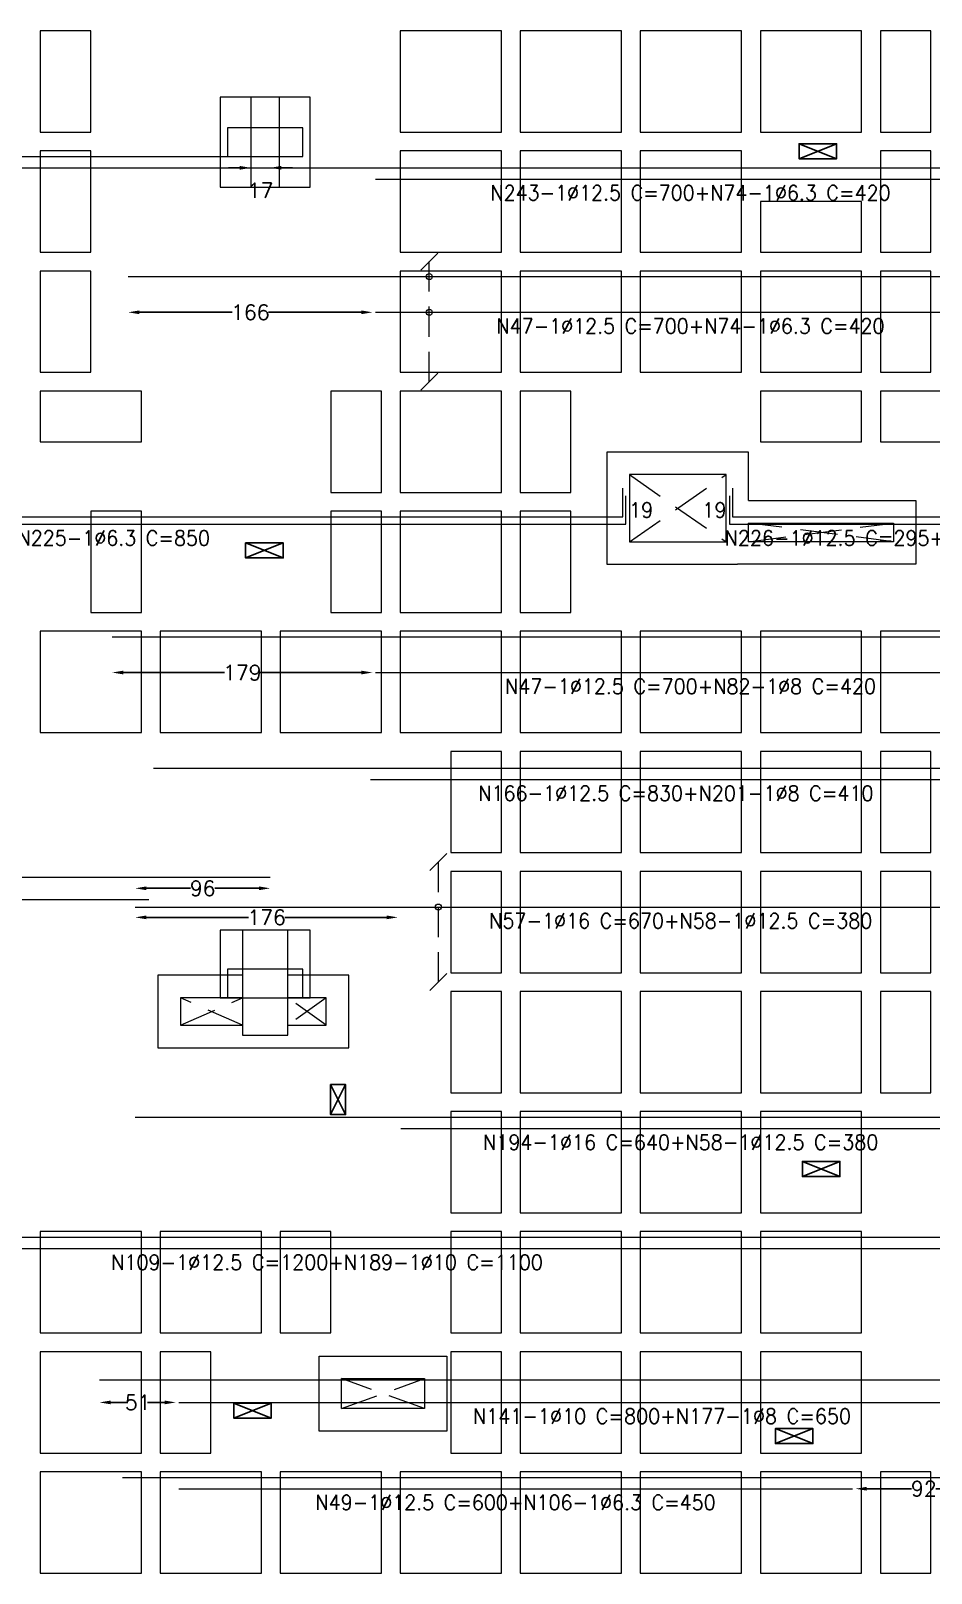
# Model space of a CAD drawing. Header units: millimetres. Extents: x -32 to 332, y -138 to 116.
# Drawn here: x 193.11 to 205.11, y 52.76 to 73.31 of the extents above; entities that cross this region are included whole.
import ezdxf
from ezdxf.enums import TextEntityAlignment as Align

# ---------------------------------------------------------------- set-up
doc = ezdxf.new("R2010")
doc.units = ezdxf.units.MM
doc.linetypes.add('TRAZO_HUECO', pattern=[0.75, 0.5, -0.25])
doc.layers.add('A-COT-01', color=9, linetype='Continuous')
doc.layers.add('FURAÇÃO', color=8, linetype='Continuous')
for name, color, linetype, lineweight in [('ARR_L_I_IG_LINHA', 2, 'Continuous', 0), ('ARR_L_I_IG_MARCA', 2, 'Continuous', 9), ('ARR_L_I_POSICAO', 4, 'Continuous', 9), ('ARR_LONG_INF', 6, 'Continuous', 15), ('ARR_LONG_INF_TXT', 1, 'Continuous', 9), ('consolo', 8, 'Continuous', 0), ('LJ_NERV_RETI', 8, 'Continuous', 9), ('LJ_SIMB_ABER', 8, 'Continuous', 0), ('PILAR_CONCRETO', 8, 'Continuous', 0), ('PILAR_CONCRETO_APOIADO', 8, 'Continuous', 0), ('VIG_FACES', 8, 'Continuous', 0)]:
    doc.layers.add(name, color=color, linetype=linetype, lineweight=lineweight)
doc.styles.add('CYPETXT_0.3_romans', font='romans.shx', dxfattribs={"height": 0.2})
doc.styles.add('CYPETXT_romans', font='romans.shx', dxfattribs={"height": 0.2})
doc.dimstyles.new('cype_arrow', dxfattribs={"dimtxt": 0.18, "dimasz": 0.15, "dimexe": 0.075, "dimexo": 0.075, "dimgap": 0, "dimtad": 0, "dimdec": 4, "dimzin": 0, "dimdsep": 46, "dimtxsty": 'CYPETXT_0.3_romans', "dimcen": 0.09, "dimadec": 0, "dimazin": 0, "dimtfac": 1, "dimtdec": 4, "dimtofl": 0, "dimtmove": 2, "dimatfit": 3, "dimfxl": 1, "dimtolj": 1, "dimtzin": 0, "dimarcsym": 0})

# ---------------------------------------------------------------- blocks, each defined once
blk = doc.blocks.new('Forma 2PvtoTipo')
at = {"layer": 'consolo', "color": 8}
for points in [[(603.003, 73.51), (601.803, 73.51), (601.803, 72.31), (603.003, 72.31)], [(603.003, 62.411), (601.803, 62.411), (601.803, 61.509), (603.003, 61.509)]]:
    blk.add_lwpolyline(points, close=True, dxfattribs=at)
at = {"layer": 'FURAÇÃO', "color": 8}
for points in [[(610.021, 72.689), (610.021, 72.889), (609.521, 72.889), (609.521, 72.689), (610.021, 72.689), (609.521, 72.889), (610.021, 72.889), (609.521, 72.689)], [(610.021, 72.689), (610.021, 72.889), (609.521, 72.889), (609.521, 72.689), (610.021, 72.689), (609.521, 72.889), (610.021, 72.889), (609.521, 72.689)], [(602.643, 67.37), (602.643, 67.57), (602.143, 67.57), (602.143, 67.37), (602.643, 67.37), (602.143, 67.57), (602.643, 67.57), (602.143, 67.37)], [(602.643, 67.37), (602.643, 67.57), (602.143, 67.57), (602.143, 67.37), (602.643, 67.37), (602.143, 67.57), (602.643, 67.57), (602.143, 67.37)], [(603.275, 59.952), (603.475, 59.952), (603.475, 60.352), (603.275, 60.352), (603.275, 59.952), (603.475, 60.352), (603.475, 59.952), (603.275, 60.352)], [(610.064, 59.128), (610.064, 59.328), (609.564, 59.328), (609.564, 59.128), (610.064, 59.128), (609.564, 59.328), (610.064, 59.328), (609.564, 59.128)], [(602.484, 55.909), (602.484, 56.109), (601.984, 56.109), (601.984, 55.909), (602.484, 55.909), (601.984, 56.109), (602.484, 56.109), (601.984, 55.909)], [(609.706, 55.569), (609.706, 55.769), (609.206, 55.769), (609.206, 55.569), (609.706, 55.569), (609.206, 55.769), (609.706, 55.769), (609.206, 55.569)], [(609.706, 55.569), (609.706, 55.769), (609.206, 55.769), (609.206, 55.569), (609.706, 55.569), (609.206, 55.769), (609.706, 55.769), (609.206, 55.569)], [(609.706, 55.569), (609.706, 55.769), (609.206, 55.769), (609.206, 55.569), (609.706, 55.569), (609.206, 55.769), (609.706, 55.769), (609.206, 55.569)]]:
    blk.add_lwpolyline(points, dxfattribs=at)
at = {"layer": 'LJ_NERV_RETI', "color": 8}
for points in [[(600.079, 73.043), (600.079, 74.393), (599.404, 74.393), (599.404, 73.043)], [(605.554, 73.043), (605.554, 74.393), (604.204, 74.393), (604.204, 73.043)], [(607.154, 73.043), (607.154, 74.393), (605.804, 74.393), (605.804, 73.043)], [(608.754, 73.043), (608.754, 74.393), (607.404, 74.393), (607.404, 73.043)], [(610.354, 73.043), (610.354, 74.393), (609.004, 74.393), (609.004, 73.043)], [(611.279, 73.043), (611.279, 74.393), (610.604, 74.393), (610.604, 73.043)], [(600.079, 71.443), (600.079, 72.793), (599.404, 72.793), (599.404, 71.443)], [(605.554, 71.443), (605.554, 72.793), (604.204, 72.793), (604.204, 71.443)], [(607.154, 71.443), (607.154, 72.793), (605.804, 72.793), (605.804, 71.443)], [(608.754, 71.443), (608.754, 72.793), (607.404, 72.793), (607.404, 71.443)], [(611.279, 71.443), (611.279, 72.793), (610.604, 72.793), (610.604, 71.443)], [(610.354, 71.443), (610.354, 72.118), (609.004, 72.118), (609.004, 71.443)], [(600.079, 69.843), (600.079, 71.193), (599.404, 71.193), (599.404, 69.843)], [(605.554, 69.843), (605.554, 71.193), (604.204, 71.193), (604.204, 69.843)], [(607.154, 69.843), (607.154, 71.193), (605.804, 71.193), (605.804, 69.843)], [(608.754, 69.843), (608.754, 71.193), (607.404, 71.193), (607.404, 69.843)], [(610.354, 69.843), (610.354, 71.193), (609.004, 71.193), (609.004, 69.843)], [(611.279, 69.843), (611.279, 71.193), (610.604, 71.193), (610.604, 69.843)], [(600.754, 68.918), (600.754, 69.593), (599.404, 69.593), (599.404, 68.918)], [(603.954, 68.243), (603.954, 69.593), (603.279, 69.593), (603.279, 68.243)], [(605.554, 68.243), (605.554, 69.593), (604.204, 69.593), (604.204, 68.243)], [(606.479, 68.243), (606.479, 69.593), (605.804, 69.593), (605.804, 68.243)], [(610.354, 68.918), (610.354, 69.593), (609.004, 69.593), (609.004, 68.918)], [(611.954, 68.918), (611.954, 69.593), (610.604, 69.593), (610.604, 68.918)], [(600.754, 66.643), (600.754, 67.993), (600.079, 67.993), (600.079, 66.643)], [(603.954, 66.643), (603.954, 67.993), (603.279, 67.993), (603.279, 66.643)], [(605.554, 66.643), (605.554, 67.993), (604.204, 67.993), (604.204, 66.643)], [(606.479, 66.643), (606.479, 67.993), (605.804, 67.993), (605.804, 66.643)], [(600.754, 65.043), (600.754, 66.393), (599.404, 66.393), (599.404, 65.043)], [(602.354, 65.043), (602.354, 66.393), (601.004, 66.393), (601.004, 65.043)], [(603.954, 65.043), (603.954, 66.393), (602.604, 66.393), (602.604, 65.043)], [(605.554, 65.043), (605.554, 66.393), (604.204, 66.393), (604.204, 65.043)], [(607.154, 65.043), (607.154, 66.393), (605.804, 66.393), (605.804, 65.043)], [(608.754, 65.043), (608.754, 66.393), (607.404, 66.393), (607.404, 65.043)], [(610.354, 65.043), (610.354, 66.393), (609.004, 66.393), (609.004, 65.043)], [(611.954, 65.043), (611.954, 66.393), (610.604, 66.393), (610.604, 65.043)], [(605.554, 63.443), (605.554, 64.793), (604.879, 64.793), (604.879, 63.443)], [(607.154, 63.443), (607.154, 64.793), (605.804, 64.793), (605.804, 63.443)], [(608.754, 63.443), (608.754, 64.793), (607.404, 64.793), (607.404, 63.443)], [(610.354, 63.443), (610.354, 64.793), (609.004, 64.793), (609.004, 63.443)], [(611.279, 63.443), (611.279, 64.793), (610.604, 64.793), (610.604, 63.443)], [(605.554, 61.843), (605.554, 63.193), (604.879, 63.193), (604.879, 61.843)], [(607.154, 61.843), (607.154, 63.193), (605.804, 63.193), (605.804, 61.843)], [(608.754, 61.843), (608.754, 63.193), (607.404, 63.193), (607.404, 61.843)], [(610.354, 61.843), (610.354, 63.193), (609.004, 63.193), (609.004, 61.843)], [(611.279, 61.843), (611.279, 63.193), (610.604, 63.193), (610.604, 61.843)], [(605.554, 60.243), (605.554, 61.593), (604.879, 61.593), (604.879, 60.243)], [(607.154, 60.243), (607.154, 61.593), (605.804, 61.593), (605.804, 60.243)], [(608.754, 60.243), (608.754, 61.593), (607.404, 61.593), (607.404, 60.243)], [(610.354, 60.243), (610.354, 61.593), (609.004, 61.593), (609.004, 60.243)], [(611.279, 60.243), (611.279, 61.593), (610.604, 61.593), (610.604, 60.243)], [(605.554, 58.643), (605.554, 59.993), (604.879, 59.993), (604.879, 58.643)], [(607.154, 58.643), (607.154, 59.993), (605.804, 59.993), (605.804, 58.643)], [(608.754, 58.643), (608.754, 59.993), (607.404, 59.993), (607.404, 58.643)], [(610.354, 58.643), (610.354, 59.993), (609.004, 59.993), (609.004, 58.643)], [(600.754, 57.043), (600.754, 58.393), (599.404, 58.393), (599.404, 57.043)], [(602.354, 57.043), (602.354, 58.393), (601.004, 58.393), (601.004, 57.043)], [(603.279, 57.043), (603.279, 58.393), (602.604, 58.393), (602.604, 57.043)], [(605.554, 57.043), (605.554, 58.393), (604.879, 58.393), (604.879, 57.043)], [(607.154, 57.043), (607.154, 58.393), (605.804, 58.393), (605.804, 57.043)], [(608.754, 57.043), (608.754, 58.393), (607.404, 58.393), (607.404, 57.043)], [(610.354, 57.043), (610.354, 58.393), (609.004, 58.393), (609.004, 57.043)], [(600.754, 55.443), (600.754, 56.793), (599.404, 56.793), (599.404, 55.443)], [(601.679, 55.443), (601.679, 56.793), (601.004, 56.793), (601.004, 55.443)], [(605.554, 55.443), (605.554, 56.793), (604.879, 56.793), (604.879, 55.443)], [(607.154, 55.443), (607.154, 56.793), (605.804, 56.793), (605.804, 55.443)], [(608.754, 55.443), (608.754, 56.793), (607.404, 56.793), (607.404, 55.443)], [(610.354, 55.443), (610.354, 56.793), (609.004, 56.793), (609.004, 55.443)], [(600.754, 53.843), (600.754, 55.193), (599.404, 55.193), (599.404, 53.843)], [(602.354, 53.843), (602.354, 55.193), (601.004, 55.193), (601.004, 53.843)], [(603.954, 53.843), (603.954, 55.193), (602.604, 55.193), (602.604, 53.843)], [(605.554, 53.843), (605.554, 55.193), (604.204, 55.193), (604.204, 53.843)], [(607.154, 53.843), (607.154, 55.193), (605.804, 55.193), (605.804, 53.843)], [(608.754, 53.843), (608.754, 55.193), (607.404, 55.193), (607.404, 53.843)], [(610.354, 53.843), (610.354, 55.193), (609.004, 55.193), (609.004, 53.843)], [(611.279, 53.843), (611.279, 55.193), (610.604, 55.193), (610.604, 53.843)]]:
    blk.add_lwpolyline(points, close=True, dxfattribs=at)
at = {"layer": 'LJ_SIMB_ABER', "color": 8, "linetype": 'TRAZO_HUECO'}
for p, q in [((607.258, 67.585), (608.548, 68.48)), ((607.258, 68.48), (608.548, 67.585)), ((610.778, 67.585), (608.848, 67.835)), ((608.848, 67.585), (610.778, 67.835)), ((602.103, 61.144), (601.273, 61.509)), ((601.273, 61.144), (602.103, 61.509)), ((603.218, 61.509), (602.703, 61.144)), ((603.218, 61.144), (602.703, 61.509)), ((604.526, 56.035), (603.421, 56.435)), ((603.421, 56.035), (604.526, 56.435))]:
    blk.add_line(p, q, dxfattribs=at)
at = {"layer": 'PILAR_CONCRETO', "color": 8}
for points in [[(602.213, 72.31), (602.593, 72.31), (602.593, 73.51), (602.213, 73.51), (602.213, 72.31)], [(601.903, 72.72), (602.903, 72.72), (602.903, 73.1), (601.903, 73.1), (601.903, 72.72)], [(602.103, 61.011), (602.703, 61.011), (602.703, 62.411), (602.103, 62.411), (602.103, 61.011)], [(601.903, 61.509), (602.903, 61.509), (602.903, 61.889), (601.903, 61.889), (601.903, 61.509)]]:
    blk.add_lwpolyline(points, close=True, dxfattribs=at)
at = {"layer": 'PILAR_CONCRETO_APOIADO', "color": 8}
for points in [[(601.903, 72.72), (602.903, 72.72), (602.903, 73.1), (601.903, 73.1), (601.903, 72.72)], [(601.903, 61.509), (602.903, 61.509), (602.903, 61.889), (601.903, 61.889), (601.903, 61.509)]]:
    blk.add_lwpolyline(points, close=True, dxfattribs=at)
at = {"layer": 'VIG_FACES', "color": 8}
for p, q in [((608.848, 68.78), (606.958, 68.78)), ((606.958, 68.78), (606.958, 67.285)), ((608.848, 68.135), (608.848, 68.78)), ((608.548, 68.48), (607.258, 68.48)), ((607.258, 68.48), (607.258, 67.585)), ((608.548, 67.585), (608.548, 68.48)), ((608.848, 68.135), (611.078, 68.135)), ((611.078, 68.135), (611.078, 67.285)), ((608.848, 67.585), (608.848, 67.835)), ((608.848, 67.835), (610.778, 67.835)), ((610.778, 67.835), (610.778, 67.585)), ((607.258, 67.585), (608.548, 67.585)), ((610.778, 67.585), (608.848, 67.585)), ((606.958, 67.285), (608.698, 67.285)), ((611.078, 67.285), (608.698, 67.285)), ((600.973, 61.809), (600.973, 60.844)), ((602.103, 61.809), (600.973, 61.809)), ((603.518, 61.809), (602.703, 61.809)), ((603.518, 60.844), (603.518, 61.809)), ((601.273, 61.509), (601.273, 61.144)), ((602.103, 61.509), (601.273, 61.509)), ((603.218, 61.509), (602.703, 61.509)), ((603.218, 61.144), (603.218, 61.509)), ((601.273, 61.144), (602.103, 61.144)), ((602.703, 61.144), (603.218, 61.144)), ((600.973, 60.844), (602.403, 60.844)), ((602.403, 60.844), (603.518, 60.844)), ((603.121, 56.735), (604.826, 56.735)), ((603.121, 55.735), (603.121, 56.735)), ((604.826, 56.735), (604.826, 55.735)), ((603.421, 56.435), (604.526, 56.435)), ((603.421, 56.035), (603.421, 56.435)), ((604.526, 56.435), (604.526, 56.035)), ((604.526, 56.035), (603.421, 56.035)), ((604.826, 55.735), (603.121, 55.735))]:
    blk.add_line(p, q, dxfattribs=at)
blk = doc.blocks.new('*D209')
at = {"layer": 'ARR_L_I_POSICAO', "color": 0, "lineweight": -2, "transparency": 16777216}
for p, q in [((194.653, 61.502), (196.011, 61.502)), ((197.855, 61.502), (196.497, 61.502))]:
    blk.add_line(p, q, dxfattribs=at)
at = {"layer": 'ARR_L_I_POSICAO', "color": 0, "transparency": 16777216}
for points in [[(194.653, 61.527), (194.653, 61.477), (194.503, 61.502)], [(197.855, 61.527), (197.855, 61.477), (198.005, 61.502)]]:
    blk.add_solid(points, dxfattribs=at)
at = {"layer": 'DEFPOINTS', "color": 0, "transparency": 16777216}
for p in [(194.503, 61.502), (198.005, 61.502), (198.005, 61.502)]:
    blk.add_point(p, dxfattribs=at)
at = {"layer": 'ARR_L_I_POSICAO', "color": 0, "transparency": 16777216, "insert": (196.254, 61.502), "char_height": 0.2, "attachment_point": 5, "style": 'CYPETXT_0.3_romans'}
blk.add_mtext('\\A1;176', dxfattribs=at)
blk = doc.blocks.new('*D243')
at = {"layer": 'ARR_L_I_POSICAO', "color": 0, "lineweight": -2, "transparency": 16777216}
for p, q in [((195.895, 71.489), (195.745, 71.489)), ((196.451, 71.489), (196.601, 71.489))]:
    blk.add_line(p, q, dxfattribs=at)
at = {"layer": 'ARR_L_I_POSICAO', "color": 0, "transparency": 16777216}
for points in [[(195.895, 71.514), (195.895, 71.464), (196.045, 71.489)], [(196.451, 71.514), (196.451, 71.464), (196.301, 71.489)]]:
    blk.add_solid(points, dxfattribs=at)
at = {"layer": 'DEFPOINTS', "color": 0, "transparency": 16777216}
for p in [(196.045, 71.489), (196.301, 71.489), (196.301, 71.489)]:
    blk.add_point(p, dxfattribs=at)
at = {"layer": 'ARR_L_I_POSICAO', "color": 0, "transparency": 16777216, "insert": (196.173, 71.189), "char_height": 0.2, "attachment_point": 5, "rotation": 0.0009, "style": 'CYPETXT_0.3_romans'}
blk.add_mtext('\\A1;17', dxfattribs=at)
blk = doc.blocks.new('*D246')
at = {"layer": 'ARR_L_I_POSICAO', "color": 0, "lineweight": -2, "transparency": 16777216}
for p, q in [((194.559, 69.564), (195.794, 69.564)), ((197.515, 69.564), (196.28, 69.564))]:
    blk.add_line(p, q, dxfattribs=at)
at = {"layer": 'ARR_L_I_POSICAO', "color": 0, "transparency": 16777216}
for points in [[(194.559, 69.589), (194.559, 69.539), (194.409, 69.564)], [(197.515, 69.589), (197.515, 69.539), (197.665, 69.564)]]:
    blk.add_solid(points, dxfattribs=at)
at = {"layer": 'DEFPOINTS', "color": 0, "transparency": 16777216}
for p in [(194.409, 69.564), (197.665, 69.564), (197.665, 69.564)]:
    blk.add_point(p, dxfattribs=at)
at = {"layer": 'ARR_L_I_POSICAO', "color": 0, "transparency": 16777216, "insert": (196.037, 69.564), "char_height": 0.2, "attachment_point": 5, "style": 'CYPETXT_0.3_romans'}
blk.add_mtext('\\A1;166', dxfattribs=at)
blk = doc.blocks.new('*D53')
at = {"layer": 'ARR_L_I_POSICAO', "color": 0, "lineweight": -2, "transparency": 16777216}
for p, q in [((194.653, 61.889), (195.24, 61.889)), ((196.151, 61.889), (195.564, 61.889))]:
    blk.add_line(p, q, dxfattribs=at)
at = {"layer": 'ARR_L_I_POSICAO', "color": 0, "transparency": 16777216}
for points in [[(194.653, 61.914), (194.653, 61.864), (194.503, 61.889)], [(196.151, 61.914), (196.151, 61.864), (196.301, 61.889)]]:
    blk.add_solid(points, dxfattribs=at)
at = {"layer": 'DEFPOINTS', "color": 0, "transparency": 16777216}
for p in [(194.503, 61.889), (196.301, 61.889), (196.301, 61.889)]:
    blk.add_point(p, dxfattribs=at)
at = {"layer": 'ARR_L_I_POSICAO', "color": 0, "transparency": 16777216, "insert": (195.402, 61.889), "char_height": 0.2, "attachment_point": 5, "style": 'CYPETXT_0.3_romans'}
blk.add_mtext('\\A1;96', dxfattribs=at)
blk = doc.blocks.new('*D106')
at = {"layer": 'ARR_L_I_POSICAO', "color": 0, "lineweight": -2, "transparency": 16777216}
for p, q in [((204.254, 53.889), (204.853, 53.889)), ((205.775, 53.889), (205.176, 53.889))]:
    blk.add_line(p, q, dxfattribs=at)
at = {"layer": 'ARR_L_I_POSICAO', "color": 0, "transparency": 16777216}
for points in [[(204.254, 53.914), (204.254, 53.864), (204.104, 53.889)], [(205.775, 53.914), (205.775, 53.864), (205.925, 53.889)]]:
    blk.add_solid(points, dxfattribs=at)
at = {"layer": 'DEFPOINTS', "color": 0, "transparency": 16777216}
for p in [(204.104, 53.889), (205.925, 53.889), (205.925, 53.889)]:
    blk.add_point(p, dxfattribs=at)
at = {"layer": 'ARR_L_I_POSICAO', "color": 0, "transparency": 16777216, "insert": (205.015, 53.889), "char_height": 0.2, "attachment_point": 5, "style": 'CYPETXT_0.3_romans'}
blk.add_mtext('\\A1;92', dxfattribs=at)
blk = doc.blocks.new('*D110')
at = {"layer": 'ARR_L_I_POSICAO', "color": 0, "lineweight": -2, "transparency": 16777216}
for p, q in [((194.177, 55.039), (194.402, 55.039)), ((194.893, 55.039), (194.668, 55.039))]:
    blk.add_line(p, q, dxfattribs=at)
at = {"layer": 'ARR_L_I_POSICAO', "color": 0, "transparency": 16777216}
for points in [[(194.177, 55.064), (194.177, 55.014), (194.027, 55.039)], [(194.893, 55.064), (194.893, 55.014), (195.043, 55.039)]]:
    blk.add_solid(points, dxfattribs=at)
at = {"layer": 'DEFPOINTS', "color": 0, "transparency": 16777216}
for p in [(194.027, 55.039), (195.043, 55.039), (195.043, 55.039)]:
    blk.add_point(p, dxfattribs=at)
at = {"layer": 'ARR_L_I_POSICAO', "color": 0, "transparency": 16777216, "insert": (194.535, 55.039), "char_height": 0.2, "attachment_point": 5, "style": 'CYPETXT_0.3_romans'}
blk.add_mtext('\\A1;51', dxfattribs=at)
blk = doc.blocks.new('*D131')
at = {"layer": 'ARR_L_I_POSICAO', "color": 0, "lineweight": -2, "transparency": 16777216}
for p, q in [((194.345, 64.764), (195.692, 64.764)), ((197.515, 64.764), (196.168, 64.764))]:
    blk.add_line(p, q, dxfattribs=at)
at = {"layer": 'ARR_L_I_POSICAO', "color": 0, "transparency": 16777216}
for points in [[(194.345, 64.789), (194.345, 64.739), (194.195, 64.764)], [(197.515, 64.789), (197.515, 64.739), (197.665, 64.764)]]:
    blk.add_solid(points, dxfattribs=at)
at = {"layer": 'DEFPOINTS', "color": 0, "transparency": 16777216}
for p in [(194.195, 64.764), (197.665, 64.764), (197.665, 64.764)]:
    blk.add_point(p, dxfattribs=at)
at = {"layer": 'ARR_L_I_POSICAO', "color": 0, "transparency": 16777216, "insert": (195.93, 64.764), "char_height": 0.2, "attachment_point": 5, "style": 'CYPETXT_0.3_romans'}
blk.add_mtext('\\A1;179', dxfattribs=at)

msp = doc.modelspace()

# ---------------------------------------------------------------- linework, layer by layer
at = {"layer": 'ARR_L_I_IG_LINHA'}
for p, q in [((198.42209, 69.83911), (198.42209, 70.23911)), ((198.42209, 69.23912), (198.42209, 69.63912)), ((198.42209, 68.63912), (198.42209, 69.03912)), ((198.54359, 61.83911), (198.54359, 62.23911)), ((198.54359, 61.23912), (198.54359, 61.63912)), ((198.54359, 60.63912), (198.54359, 61.03912))]:
    msp.add_line(p, q, dxfattribs=at)
for centre in [(198.42209, 70.03911), (198.42209, 69.56411), (198.54359, 61.63911), (198.54359, 61.63911)]:
    msp.add_circle(centre, 0.04, dxfattribs=at)
at = {"layer": 'ARR_L_I_IG_MARCA'}
for p, q in [((198.53522, 70.35225), (198.30895, 70.12598)), ((198.53522, 68.75226), (198.30895, 68.52598)), ((198.65672, 62.35225), (198.43045, 62.12598)), ((198.65672, 60.75226), (198.43045, 60.52598))]:
    msp.add_line(p, q, dxfattribs=at)
at = {"layer": 'ARR_LONG_INF'}
for points in [[(194.03909, 71.48912), (207.58509, 71.48912), (207.58509, 71.86912)], [(172.44109, 71.63912), (196.30109, 71.63912)], [(175.30409, 71.48912), (194.68409, 71.48912)], [(197.70509, 71.33912), (206.10509, 71.33912)], [(194.40909, 70.03911), (208.36909, 70.03911)], [(197.70509, 69.56411), (206.10509, 69.56411)], [(183.96509, 67.21912), (183.96509, 66.83912), (201.00509, 66.83912), (201.00509, 67.21912)], [(202.46509, 67.21912), (202.46509, 66.83912), (207.52509, 66.83912), (207.52509, 67.21912)], [(184.45709, 66.73912), (201.04509, 66.73912), (201.04509, 67.11912)], [(202.42509, 67.11912), (202.42509, 66.73912), (207.56509, 66.73912), (207.56509, 67.11912)], [(194.19509, 65.23911), (208.01509, 65.23911)], [(197.70509, 64.76411), (206.10509, 64.76411)], [(194.74509, 63.48912), (210.86509, 63.48912), (210.86509, 63.86912)], [(197.63981, 63.33912), (205.77982, 63.33912)], [(172.44109, 62.03911), (196.30109, 62.03911)], [(175.30409, 61.73911), (194.68409, 61.73911)], [(194.50309, 61.63911), (207.82309, 61.63911)], [(198.04509, 61.63911), (205.50509, 61.63911)], [(194.50309, 58.83912), (206.82509, 58.83912), (206.82509, 59.21912)], [(198.04509, 58.68912), (205.50509, 58.68912)], [(185.64509, 57.61911), (185.64509, 57.23911), (209.07909, 57.23911)], [(186.10509, 57.08911), (208.01509, 57.08911)], [(194.02709, 55.33912), (209.99709, 55.33912)], [(195.08309, 55.03912), (207.96709, 55.03912)], [(194.33309, 54.03911), (205.92509, 54.03911), (205.92509, 54.41911)], [(195.08309, 53.88911), (204.06403, 53.88911)]]:
    msp.add_lwpolyline(points, dxfattribs=at)

# ---------------------------------------------------------------- block references
at = {"layer": 'A-COT-01', "color": 1}
msp.add_blockref('Forma 2PvtoTipo', (-406.16805, -1.07881), dxfattribs=at)

# ---------------------------------------------------------------- texts
at = {"layer": 'ARR_LONG_INF_TXT', "style": 'CYPETXT_romans'}
for s, width, p, p2 in [('N243-1%%c12.5 C=700+N74-1%%c6.3 C=420', 0.832199, (199.23809, 71.05579), (204.57209, 71.05579)), ('N47-1%%c12.5 C=700+N74-1%%c6.3 C=420', 0.831639, (199.31909, 69.28078), (204.49109, 69.28078)), ('19', 0.945, (201.08509, 66.82912), (201.40909, 66.82912)), ('19', 0.945, (202.06109, 66.82912), (202.38509, 66.82912)), ('N221-1%%c12.5 C=894+N225-1%%c6.3 C=850', 0.832727, (190.00309, 66.45578), (195.49909, 66.45578)), ('N226-1%%c12.5 C=295+N227-1%%c8 C=295', 0.834299, (202.36109, 66.45578), (207.62909, 66.45578)), ('N47-1%%c12.5 C=700+N82-1%%c8 C=420', 0.833258, (199.43309, 64.48078), (204.37709, 64.48078)), ('N166-1%%c12.5 C=830+N201-1%%c8 C=410', 0.834299, (199.07581, 63.05579), (204.34381, 63.05579)), ('N57-1%%c16 C=670+N58-1%%c12.5 C=380', 0.833795, (199.22209, 61.35578), (204.32809, 61.35578)), ('N194-1%%c16 C=640+N58-1%%c12.5 C=380', 0.834299, (199.14109, 58.40578), (204.40909, 58.40578)), ('N109-1%%c12.5 C=1200+N189-1%%c10 C=1100', 0.835643, (194.18309, 56.80578), (199.93709, 56.80578)), ('N141-1%%c10 C=800+N177-1%%c8 C=650', 0.836019, (199.00509, 54.75579), (204.04509, 54.75579)), ('N49-1%%c12.5 C=600+N106-1%%c6.3 C=450', 0.832199, (196.90656, 53.60578), (202.24056, 53.60578))]:
    msp.add_text(s, height=0.2, dxfattribs=dict(at, width=width)).set_placement(p, p2, align=Align.FIT)

# ---------------------------------------------------------------- dimensions: what is measured, and where the dimension line sits
at = {"layer": 'ARR_L_I_POSICAO'}
for p1, p2, text, picture, middle in [((196.04509, 71.48911), (196.30109, 71.48912), '17', '*D243', (196.17309, 71.18912)), ((194.40909, 69.56411), (197.66509, 69.56411), '166', '*D246', (196.03709, 69.56411)), ((194.19509, 64.76411), (197.66509, 64.76411), '179', '*D131', (195.93009, 64.76411)), ((194.50309, 61.88911), (196.30109, 61.88911), '96', '*D53', (195.40209, 61.88911)), ((194.50309, 61.50187), (198.00509, 61.50187), '176', '*D209', (196.25409, 61.50187)), ((194.02709, 55.03912), (195.04309, 55.03912), '51', '*D110', (194.53509, 55.03912)), ((204.10403, 53.88911), (205.92509, 53.88911), '92', '*D106', (205.01456, 53.88911))]:
    dim = msp.add_aligned_dim(p1=p1, p2=p2, distance=0, text=text, dimstyle='cype_arrow', override={"dimexe": 0, "dimexo": 0}, dxfattribs=at)
    dim.commit()
    dim.dimension.update_dxf_attribs({"geometry": picture, "text_midpoint": middle})

doc.saveas('drawing.dxf')
